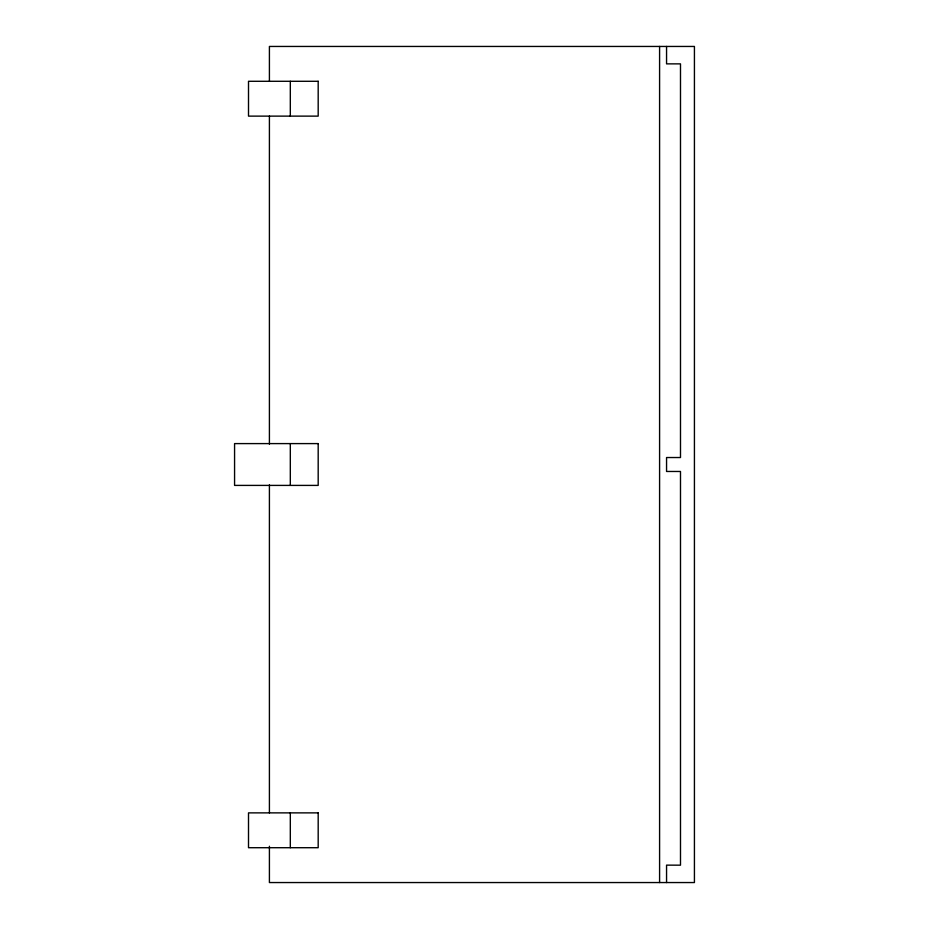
<?xml version="1.0" encoding="UTF-8"?>
<svg xmlns="http://www.w3.org/2000/svg" width="929" height="929" viewBox="0 0 929 929"><rect width="100%" height="100%" fill="white"/><g stroke="black" fill="none" stroke-linecap="round" stroke-linejoin="round"><path stroke-width="1.39" d="M666.557 46.45L666.557 63.869L680.492 63.869L680.492 457.532L666.557 457.532L666.557 471.467L680.492 471.467L680.492 865.178L666.557 865.131L666.557 882.55M659.59 46.45L659.59 882.55M290.312 81.287L290.312 116.125M290.312 443.597L290.312 485.402M290.312 812.875L290.312 847.712M269.41 81.287L269.41 46.45L694.427 46.45L694.427 882.55L269.41 882.55L269.41 846.261M269.41 116.125L269.41 444.178M269.41 484.822L269.41 812.875M318.182 81.287L248.507 81.287L248.507 116.125L318.182 116.125L318.182 81.287M318.182 443.597L234.572 443.597L234.572 485.402L318.182 485.402L318.182 443.597M318.182 812.875L248.507 812.875L248.507 847.712L318.182 847.712L318.182 812.875"/></g></svg>
